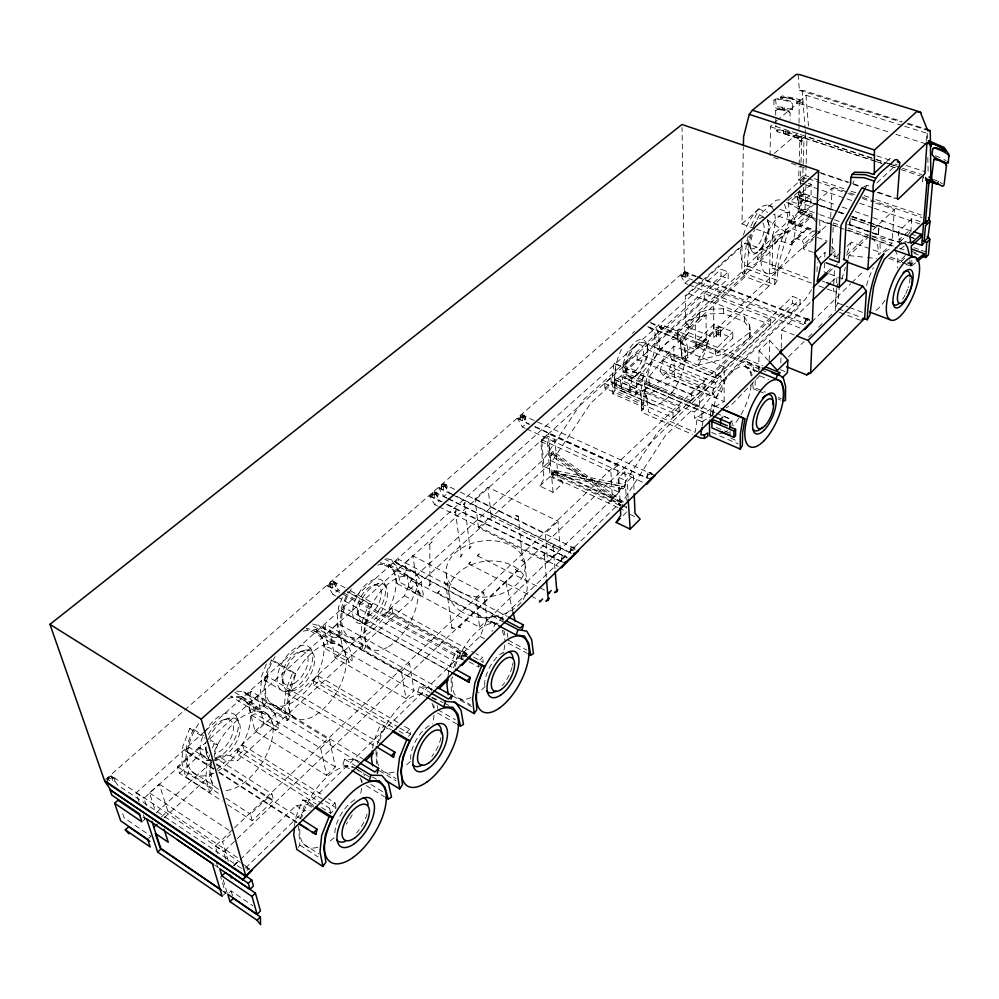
<?xml version="1.0" encoding="UTF-8"?>
<svg xmlns="http://www.w3.org/2000/svg" width="999" height="999" viewBox="0 0 999 999"><rect width="100%" height="100%" fill="white"/><g stroke="black" fill="none" stroke-linecap="round" stroke-linejoin="round"><path stroke-width="0.75" stroke-dasharray="5 3.75" d="M218.331 756.068L230.145 755.494L404.42 595.716L410.989 580.332L543.568 459.415L583.541 399.662L721.016 276.011L721.028 269.206L728.196 271.94L728.184 278.746L590.946 402.922L550.961 462.862L418.569 584.353L411.963 599.775L237.849 760.376L226.074 761.001L218.331 756.068L214.872 759.228M724.15 401.511L724.2 366.858L673.763 346.141L648.925 376.898L649.2 385.464L643.818 390.447L644.043 396.703L674.487 380.582L724.15 401.511L694.367 418.394L694.293 412.088L699.6 406.968L699.512 398.339L724.2 366.858M792.432 109.578L792.457 103.721L790.833 101.423L782.804 98.689L780.968 99.488L775.499 99.163L773.913 100.162L773.925 106.468L775.773 107.979L789.972 110.552L792.432 109.578L784.252 107.567C778.733 111.851 788.586 109.803 790.034 112.937L790.109 120.242M720.242 336.376L720.366 335.04L718.556 334.315L718.593 326.823L715.871 327.672L716.47 336.251L718.293 336.975L720.242 336.376L721.141 327.834L718.593 326.823M732.816 338.149L732.854 331.83L713.96 324.3L696.44 341.808L696.49 346.84L715.421 354.558L732.816 338.149L713.973 330.607L696.49 346.84M831.905 224.363L798.176 212.462L798.251 197.702L801.448 194.793L805.531 194.281L805.044 209.415L818.281 214.061M906.043 264.473L910.364 266.021L911.8 264.747L911.825 260.414M685.202 276.985L685.227 274.126L683.478 273.451L683.641 272.215L687.287 272.315L688.074 274.463L687.861 276.199L685.202 276.985L682.767 276.049L683.641 272.215M754.62 228.534L741.97 223.938L743.331 147.352M769.305 285.739L745.254 276.611L741.782 271.915L742.032 245.192L745.616 243.044L770.042 252.048L769.305 285.739L713.773 337.487L689.335 327.66L685.739 322.827L685.314 295.804L742.032 245.192M798.988 129.221L799.025 124.613M799.038 123.077L799.2 103.097L797.926 103.047L778.396 119.293M816.083 221.653L808.728 214.048L787.474 233.379L778.146 265.409L777.234 280.282L774.687 284.703L744.505 273.276L744.792 257.043L746.74 241.308L748.363 235.639M758.703 370.729L759.053 350.549L769.655 340.309L778.745 350.187M808.541 183.341L811.263 184.266L810.776 206.481L800.012 202.71L800.211 190.884M800.324 184.977L800.936 164.011M769.979 155.569L770.616 126.798L771.503 125.037L875.224 159.128M769.205 360.464L769.655 340.309M770.666 324.837L770.791 319.305L704.233 293.369L704.27 298.851L647.889 349.825L715.284 377.809L770.666 324.837L704.27 298.851M811.488 283.129L772.127 268.419L772.876 235.165L789.572 220.092L773.463 214.348M757.267 259.253L759.165 250.05L774.188 244.305L777.809 239.885L790.996 244.693L791.645 241.683L796.515 238.636L802.197 240.697L813.611 230.157L807.954 228.134L803.92 230.432L803.82 232.904L790.684 228.184L788.074 231.681L775.062 235.677L774.874 243.244L757.267 259.253L811.275 279.37M780.806 362.962L781.006 355.494M781.218 348.014L781.717 330.082L811.538 301.261M539.797 486.038L549.987 476.623L547.002 435.889L555.032 439.572L557.979 477.085L563.249 482.879L553.084 492.37L539.797 486.038L544.018 478.958L540.809 441.471L547.002 435.889M774.687 284.703L775.187 268.394L779.595 244.718L789.572 220.092M790.783 222.69L790.846 220.517L800.249 209.89L812.062 214.048L811.975 216.221L800.923 226.311L790.783 222.69L800.174 212.063L800.249 209.89M798.176 212.462L800.986 209.902L801.448 194.793M233.953 865.696L296.016 805.544L307.467 804.495L480.044 636.4L486.813 620.616L617.519 493.931L657.554 432.28L792.444 303.296L792.657 296.428L800.174 299.275L799.924 306.156L665.322 435.701L625.287 497.552L494.792 624.862L491.958 631.455M803.109 181.468L798.613 179.932L799.05 166.408M799.1 164.91L799.874 140.871L804.058 137.3L807.055 136.938L887.824 163.499M800.986 162.5L801.685 141.458L805.244 138.424L805.381 134.216M784.477 204.221L787.037 212.075L788.698 222.552L790.209 221.366L788.411 202.959L798.563 194.855L798.663 191.82L836.263 204.945M818.281 204.745L799.175 198.089L799.437 190.359M802.672 102.085L802.584 104.533L802.672 102.085L800.099 101.086L797.776 101.686L796.465 103.521L796.515 101.049C792.319 98.102 786.163 96.503 781.268 97.727L780.968 99.488L790.271 101.761L792.457 103.721M801.71 141.159L799.275 140.659L801.71 141.159L801.86 136.476L798.401 136.726L797.664 139.336L797.602 137.912L777.185 131.731L775.936 129.833L775.873 125.387M800.923 226.311L800.998 224.138L812.062 214.048M798.613 179.932L802.759 176.111L804.058 137.3M800.012 202.71L803.159 199.887L803.571 187.8M803.77 181.743L803.933 177.21L806.855 178.209M808.641 176.698L805.718 175.699L806.093 164.847M806.143 163.299L807.055 136.938M788.411 202.959L799.262 206.768L809.377 198.614L809.49 195.567L798.825 204.196L787.961 200.387L798.663 191.82M805.706 319.255L804.782 323.239L805.706 319.255L807.642 318.656L809.527 319.38L809.477 320.704L807.542 321.316L805.656 320.592M807.642 318.656L807.567 320.529L804.857 321.378M816.995 271.541L817.369 262.612M824.5 262.987L824.088 271.89L828.296 273.451M824.762 257.043L824.974 252.585L827.796 253.609M830.669 217.245L832.042 188.137L846.553 193.094M831.942 252.21L832.617 238.349M832.916 232.193L833.366 222.952L839.222 224.937M834.764 257.879L835.114 250.761L831.618 246.441M837.811 283.691L836.275 291.184L833.366 291.296L834.502 268.406M835.201 310.726L836.313 289.086M836.625 282.892L836.95 276.711L831.418 282.043M744.505 273.276L747.052 268.906L749.375 241.221L752.097 231.631M643.718 402.984L645.192 376.66L614.048 363.074L612.05 379.27L612.874 393.768L641.633 406.256L643.718 402.984L614.959 390.522L614.51 377.834L616.133 364.323L614.048 363.074M870.366 225.237L878.945 228.234L878.296 234.765L849.737 224.738L850.087 218.444L868.705 224.95M849.737 224.738L850.324 218.232L868.93 224.738M836.275 291.184L835.326 307.642L837.899 303.122L839.197 288.112M910.876 232.268L911.775 218.744L921.952 222.228M878.296 234.765L878.945 228.234M882.966 252.21L891.87 243.494L894.405 209.465L874.1 202.522M713.161 414.685L713.898 405.806L712 404.62L709.677 419.63M799.175 198.089L803.146 194.543L803.745 187.2M806.031 185.464L805.294 194.268L803.146 194.543M902.197 262.487L911.7 265.871L911.887 263.661L915.296 260.914M922.976 177.023L922.564 181.793L923.7 176.573M708.453 340.359L704.819 348.713L697.951 360.264L698.376 365.122L720.167 359.902L749.862 337.337L750.511 330.007L749.537 324.937L744.255 316.87L723.451 308.716L709.852 309.303L699.213 312.512L679.982 338.823L682.092 358.391L695.604 349.35L707.23 344.056L708.453 340.359L705.956 339.41L681.63 353.546L682.092 358.391M294.618 825.823L295.342 818.356L302.66 799.912L306.056 800.511L313.599 805.281M716.47 336.251L715.871 327.672M720.366 335.04L721.141 327.834M372.677 748.164L373.351 742.282L380.457 724.462L383.504 725.262L391.346 729.882M329.782 586.438L330.819 581.83L333.254 581.018L336.563 584.19L335.789 586.738L332.392 587.862L329.782 586.438L330.819 581.83M687.861 276.199L687.287 272.315M643.156 375.412L640.996 391.708L641.633 406.256M649.587 478.671L646.828 477.41L647.839 473.039L650.012 472.315L651.985 473.214L651.773 474.837L649.587 475.561L647.614 474.662L647.839 473.039M448.101 675.686L449.075 668.456L455.969 651.248L466.845 656.693M926.148 140.834L927.247 133.367L903.583 125.924M621.178 388.474L623.463 373.439L632.155 377.135L629.82 392.195L621.178 388.474L620.254 376.348L712.437 415.746M702.197 425.986L703.383 418.681L697.527 416.171L695.142 432.292L648.701 412.075L645.604 393.843L639.972 391.421L643.256 409.69L641.495 407.704L643.356 404.945L643.481 408.241L641.62 411.001L643.368 412.999L692.369 434.378M571.028 547.852L569.992 552.41L571.028 547.852L573.339 547.077L575.349 548.064L575.037 549.837L572.727 550.611L570.729 549.625M563.823 562.574L561.013 561.176L562.05 556.593L564.373 555.806L566.383 556.805L566.071 558.591L563.748 559.39L561.738 558.379L562.05 556.593M731.93 425.699L732.442 422.902M431.743 496.778L432.729 492.395L435.002 491.67L436.838 492.582L438.086 494.73L437.487 497.04L434.303 498.064L431.743 496.778L432.729 492.395M440.934 488.698L441.92 484.328L444.18 483.603L446.016 484.515L447.24 486.663L446.653 488.948L443.494 489.96L440.934 488.698L441.92 484.328M813.124 252.385L803.084 248.739L804.02 244.131L815.896 233.129M525.312 419.58L524.687 415.322L522.877 414.498L520.741 415.172L519.78 419.355L522.315 420.517L525.312 419.58L525.761 417.482L524.687 415.322M213.948 768.78L187.812 751.985L188.873 747.102L211.126 761.35M519.78 419.355L520.741 415.172M464.048 660.177L461.188 658.603L462.287 653.783L464.772 652.909L466.82 654.033L466.383 656.031L463.886 656.892L461.838 655.781L462.287 653.783M267.72 676.46L266.621 681.231L263.973 679.857L267.72 676.46L378.833 742.619M461.188 658.603L461.838 655.781L465.284 654.607L467.195 655.656M251.186 691.308L250.037 696.116L247.365 694.705L251.186 691.308L362.674 758.728M450.162 671.728L343.344 612.35L344.468 607.704L454.108 668.456M431.768 689.722L324.663 629.12L325.824 624.425L435.764 686.425M446.653 488.948L445.591 486.138L446.016 484.515M502.909 619.542L397.402 563.823L398.576 559.253L506.943 616.283M437.487 497.04L436.413 494.218L436.838 492.582M561.013 561.176L561.738 558.379M682.767 276.049L683.478 273.451M660.014 371.054L662.911 360.914L669.068 355.269L721.628 377.035L724.637 381.468L721.628 391.645L715.596 397.49L663.299 375.449L660.014 371.054L712.537 393.131L715.596 397.49M646.828 477.41L647.614 474.662M663.299 375.449L669.405 369.78L672.29 359.727L669.068 355.269M759.827 369.28L660.826 329.021L662 324.9L762.549 365.646M712.537 393.131L715.559 382.854L721.628 377.035M841.87 279.245L845.441 267.42M848.126 258.541L849.013 255.594L867.656 237.7M335.789 586.738L334.553 583.866L335.115 582.042M247.028 870.416L247.789 867.931L245.679 866.52M211.788 763.648L210.439 768.044L212.625 788.411L209.665 792.582L185.714 776.947L181.855 762.274L182.854 746.191L189.785 728.446L193.369 729.233L203.596 735.701M214.048 756.318L217.657 744.592L209.99 739.735M263.574 706.243L266.358 702.309L264.086 689.098L265.347 675.149L271.74 659.515L295.841 673.701L288.699 696.49L290.16 716.72L287.375 720.704L263.574 706.243L260.439 691.545L261.75 675.711L266.808 662.849M300.175 818.93L306.056 800.511M342.382 597.439L338.561 607.117L336.963 622.677L339.435 637.35L342.058 633.616L340.334 620.441L341.845 606.743L348.027 591.645L371.928 604.72L364.872 626.848L365.659 646.927L363.037 650.699L360.714 636.001L362.437 620.367L369.056 603.646L347.777 591.995M254.72 710.988L256.493 705.494L267.957 706.343L275.212 714.41L279.121 728.333L275.736 730.057L251.898 715.434L247.889 703.671L241.271 696.69L230.519 696.191L254.72 710.988L268.631 714.834L275.736 730.057M377.335 744.267L383.504 725.262M312.637 624.025C330.469 628.346 352.085 639.497 352.16 660.751L349.051 662.287L342.969 646.865L330.432 642.345L332.18 637.012L310.801 624.887M453.534 667.832L458.678 652.222M386.113 558.628L391.546 559.802L415.247 572.302L420.841 580.881L423.389 594.855L420.529 596.203L415.397 580.656L404.145 575.524L405.856 570.354L384.677 559.153M349.375 768.83L342.794 764.809L344.667 759.178L355.656 759.54L359.59 761.925M425.512 696.478L417.707 692.032L419.555 686.563L429.458 687.574L432.055 689.048M503.871 619.068L501.186 617.644L492.27 616.046L490.459 621.353L497.227 624.937M650.724 322.665L678.321 333.866L684.44 337.337L687.449 346.416L687.936 360.115L685.888 360.889L657.392 349.101L656.505 337.437L653.646 329.558L647.764 326.661L648.551 324.388M788.548 133.716L789.16 131.968L790.246 131.93L788.548 133.716L783.391 133.416L783.291 130.644L775.936 129.833M685.888 360.889L683.816 345.254L676.723 338.461L678.321 333.866M751.972 375.874L751.698 373.014L745.142 366.358L746.815 361.675L760.838 367.37M112.987 777.397L114.947 779.47L113.711 782.617L112.113 779.645L112.987 777.397L111.089 776.123L108.304 777.097L107.417 779.345L109.328 780.619L112.113 779.645M209.79 754.857L207.08 761.738L205.969 777.896L209.665 792.582M212.487 747.976L214.098 743.843L210.265 741.408M107.168 782.18L108.304 777.097M271.179 660.139L292.645 672.777L285.826 690.072L284.39 705.981L287.375 720.704M193.369 729.233L186.788 745.416L185.789 759.577L188.661 772.814L212.625 788.411M846.865 253.271L851.41 242.133L881.155 252.735M937.149 184.166L938.323 181.343L937.549 183.079M777.185 131.731L777.884 130.095M553.121 546.828L553.995 544.917L550.774 548.014L553.121 546.828L555.057 569.979M544.318 555.319L545.204 553.384L541.945 556.518L544.318 555.319L546.366 578.471M751.198 225.737L758.815 209.128L767.607 212.263M753.271 227.51L759.527 214.61L776.098 200.262L781.28 199.6M464.348 502.922L463.399 504.732L466.683 501.785L464.348 502.922L469.917 547.315L468.981 549.013L472.177 546.053L469.917 547.315M455.394 510.951L454.433 512.787L457.742 509.815L455.394 510.951L461.188 555.369L460.239 557.08L463.461 554.108L461.188 555.369M698.376 365.122L704.844 352.897L707.23 344.056L705.956 339.41M503.496 583.516L505.806 582.217L506.868 580.282M852.622 183.579L854.083 180.906M865.434 187.924L866.92 185.24L870.978 186.613M429.895 584.253L428.896 586.026L432.23 582.941L429.895 584.253L429.832 543.106L432.13 541.87L428.721 544.954L429.832 543.106M612.874 393.768L614.959 390.522M811.588 289.747L805.319 299.338L731.83 369.992L701.86 408.391L701.972 421.665L694.367 418.394M298.364 847.314L299.85 845.129L298.476 826.073M801.86 136.476L801.323 141.696L797.602 137.912L801.485 137.013L799.675 136.039M477.709 555.956L479.22 553.833L476.036 556.793L477.709 555.956L548.339 592.02M185.714 776.947L188.661 772.814M469.018 564.048L470.541 561.913L467.332 564.91L469.018 564.048L541.133 601.198M437.849 593.069L439.423 590.884L436.101 593.968L437.849 593.069L496.69 624.3M680.444 343.668L699.612 317.345L709.652 313.848L723.788 313.549L744.555 321.728L750.511 330.007M789.16 131.968L785.339 130.994L783.391 133.416L797.464 138.212M814.547 236.588L748.688 297.677L667.257 377.535L636.713 393.544L636.201 380.369L666.408 343.132L741.258 275.037L749.113 263.349L815.921 202.76M800.099 101.086L799.999 99.8L794.33 98.214L782.317 95.904L780.631 97.053L780.968 99.488L783.291 97.24L793.755 99.301M759.789 375.624L731.655 404.67L726.248 407.767M715.421 354.558L715.409 349.513L732.854 331.83M905.294 255.519L901.023 259.777L900.848 262L906.18 256.668M321.491 807.429L330.706 813.261L336.151 807.879L324.3 800.436M408.491 736.313L410.514 734.315L409.665 729.307L402.922 725.374M469.118 661.813L478.571 666.995L481.381 664.21M330.706 813.261L329.595 808.278L335.04 802.909L328.446 798.775M409.665 729.307L404.595 734.315L397.952 730.406M479.807 660.127L482.629 657.354L475.861 653.671M788.536 356.78L804.095 341.433M808.541 337.05L811.875 333.753M818.531 327.173L822.976 322.789M828.533 317.307L831.867 314.023M623.201 515.534L626.211 512.574L626.573 506.393M229.433 892.519L231.106 890.871L252.809 905.718M811.737 321.978L850.686 283.828M851.797 282.742L864.048 270.741M245.529 868.019L304.22 810.763L309.927 810.214M911.775 218.744L898.101 232.093L899.912 246.016M223.314 895.241L225.537 893.056L220.642 876.722M233.654 865.546L238.948 860.426M326.673 775.399L335.377 766.97L329.52 739.884L257.055 696.041L248.127 704.083L255.057 731.093L326.673 775.399L320.654 748.326L248.127 704.083M405.994 698.551L414.036 690.746L409.553 663.586L337.787 623.326L329.52 630.769L335.052 657.817L405.994 698.551L401.361 671.39L329.52 630.769M479.595 627.222L487.062 619.979L483.778 592.832L412.812 555.769L405.132 562.687L409.428 589.685L479.595 627.222L476.186 600.074L483.778 592.832M612.35 498.563L618.831 492.282L617.494 465.359L548.326 433.728L541.658 439.722L543.931 466.458L612.35 498.563L610.926 471.615L617.494 465.359M622.926 488.861L624.987 486.863L624.887 484.665L554.457 470.354L552.385 472.265L552.559 474.413L622.926 488.861L622.827 486.663L624.887 484.665M547.764 562.4L560.339 550.199L558.016 521.216L487.962 487.225L475.012 498.876L478.471 527.697L547.764 562.4L545.242 533.391L558.016 521.216M902.109 125.462L805.993 95.242L797.926 103.047L890.047 132.442M628.109 498.026L627.36 481.381L633.428 475.499L624.962 471.628L618.881 477.472L620.304 506.206M673.089 417.732L679.195 411.9L679.095 407.093L610.913 377.809L604.695 383.416L604.957 388.186L673.089 417.732L672.976 412.937L679.095 407.093M227.572 804.632L252.272 820.753L273.564 800.386L271.89 793.843L214.623 757.304M691.358 400.724L704.857 387.799L704.819 381.343L637.037 353.034L623.251 365.447L623.538 371.853L691.358 400.724L691.258 394.255L704.819 381.343M826.847 272.228L832.242 267.058M225.811 859.053L223.664 851.735L236.026 839.884M237.15 838.81L800.174 299.275M828.733 272.402L833.191 268.144M834.302 267.07L837.637 263.873M846.54 255.332L867.694 235.065M873.251 229.733L894.405 209.465M458.853 627.222L460.789 627.659L456.755 625.499L458.853 627.222L517.382 571.103L519.318 571.478L515.334 569.442L517.382 571.103M252.272 820.753L250.499 814.222L271.89 793.843M840.496 252.522L835.039 257.73L837.886 258.766M847.04 246.291L851.41 242.133M228.296 861.163L222.627 841.77L232.342 832.517M320.654 748.326L329.52 739.884M401.361 671.39L409.553 663.586M715.284 377.809L715.272 372.215L770.791 319.305M217.457 853.421L215.285 846.103L233.341 828.908M234.478 827.834L792.657 296.428M832.941 252.834L835.114 250.761M803.933 177.21L786.188 193.094M886.637 161.601L890.022 158.416L892.394 158.054M817.494 259.64L824.974 252.585M815.684 235.539L829.32 222.889M803.084 248.739L815.796 236.925M695.541 349.6L706.206 339.697L706.043 315.11L688.573 320.329L677.797 330.12L678.034 342.445L695.541 349.6L695.254 324.975L706.043 315.11M876.822 182.892L892.557 168.257L894.829 164.061L897.152 164.823M552.559 474.413L554.632 472.502L554.457 470.354M617.906 507.554L552.26 476.635L555.219 473.901L554.969 470.854L623.451 502.959M635.551 394.942L637.25 393.369L637 387.025L616.321 378.159L614.61 379.707L614.922 386.039L635.551 394.942L635.302 388.586L637 387.025M552.26 476.635L552.022 473.576L554.969 470.854M796.515 238.636L807.954 228.134M790.996 244.693L803.82 232.904M238.499 755.019L243.981 749.974L242.657 745.004L237.15 750.049L238.499 755.019L316.221 804.108M314.048 685.501L319.156 680.794L318.094 675.811L312.962 680.519L314.048 685.501L390.946 730.631M392.02 607.991L392.869 612.974L388.112 617.345L387.25 612.375L392.02 607.991L474.513 652.934M148.776 838.323L151.024 836.263L124.126 817.844L121.591 810.501M678.034 342.445L688.748 332.642L688.573 320.329M161.438 816.857L167.832 811.013L159.253 784.115L149.488 792.906L155.482 811.3M255.057 731.093L263.836 723.064L257.055 696.041M335.052 657.817L343.181 650.374L337.787 623.326M409.428 589.685L416.983 582.754L412.812 555.769M543.931 466.458L550.499 460.439L548.326 433.728M478.471 527.697L491.208 516.021L487.962 487.225M791.645 241.683L803.92 230.432M163.973 817.994L215.722 770.504M216.87 769.442L226.074 761.001M156.194 812.749L213.724 760.276M622.664 506.955L551.111 455.394L550.936 453.209L553.021 451.298L625.861 503.708M689.335 327.66L745.254 276.611M551.111 455.394L553.196 453.484L553.021 451.298M774.188 244.305L788.074 231.681M143.082 820.853L145.355 818.768L144.443 816.033M632.155 377.135L628.945 380.057L629.82 392.195M713.773 337.487L713.673 303.434L770.042 252.048M817.07 201.723L832.042 188.137M553.084 492.37L548.863 445.179L555.032 439.572M614.922 386.039L616.62 384.49L616.321 378.159M685.739 322.827L741.782 271.915M777.809 239.885L790.684 228.184M213.649 769.255L184.852 750.749L188.873 747.102M343.344 612.35L340.971 610.864L344.468 607.704M604.957 388.186L611.163 382.567L610.913 377.809M179.483 773.238L200.899 753.87L199.001 747.339L177.485 766.695L179.483 773.238L222.377 801.235M623.538 371.853L637.275 359.428L637.037 353.034M759.165 250.05L775.062 235.677M146.366 805.519L143.956 798.201L728.196 271.94M138.998 801.697L136.076 792.906L204.545 731.605M205.707 730.569L721.028 269.206M811.263 184.266L797.102 196.903L800.374 213.798L816.895 219.63M685.314 295.804L688.86 293.718L745.616 243.044M909.527 242.982L899.35 239.423L909.602 230.319L909.352 233.404L899.624 242.02M660.826 329.021L659.502 327.123L662 324.9M397.402 563.823L395.254 562.2L398.576 559.253M324.663 629.12L322.265 627.584L325.824 624.425M345.08 587.837L332.829 581.143L327.585 585.739L333.029 594.505L338.249 589.885L342.345 592.132M446.965 498.164L434.415 491.945L429.67 496.103L434.665 504.595L439.385 500.412L442.17 501.798M454.707 489.373L443.568 483.903L438.873 488.024L443.831 496.478L448.514 492.345L572.789 553.796M653.596 474.825L522.065 414.972L517.744 418.768L522.377 426.998L526.685 423.189L529.507 424.475M696.141 276.785L684.527 272.315L680.918 275.487L684.902 283.229L688.498 280.045L691.408 281.169M741.97 223.938L758.815 209.128M105.619 779.407L684.327 271.578L682.03 127.597M106.93 779.482L111.226 775.724L240.359 862.437M774.287 153.396L798.963 132.293M799.999 99.8L797.776 101.686L793.481 99.163L782.629 97.203M773.8 123.127L777.247 120.255M775.848 123.901L775.661 110.539L777.147 109.316L784.427 109.79L788.91 111.538L790.034 112.937M844.105 229.246L819.655 220.604L820.117 232.03L818.631 233.242L817.994 228.746M911.7 265.871L916.233 262.213M900.311 249.101L906.942 243.893M908.054 243.032L910.264 241.283M749.537 324.937L749.587 332.48L719.804 355.045L697.951 360.264M634.365 346.803L636.675 345.105M810.776 206.481L800.374 213.798L799.262 206.768M755.281 253.634L757.379 252.322M631.343 378.509L633.628 377.172M701.972 421.665L711.413 416.258M773.913 100.162L776.073 98.951L780.918 98.439L780.968 99.488M861.812 187.937L866.92 185.24M775.661 110.539L777.871 109.44L782.242 109.316L782.18 107.23L773.925 106.468M251.898 715.434L255.294 713.761L279.121 728.333M330.432 642.345L306.418 628.658L316.183 629.682L322.04 636.912L325.399 648.738L328.534 647.252L352.16 660.751M784.615 133.704L785.951 133.092L798.401 136.726M404.145 575.524L380.344 562.887L389.198 564.385L394.33 571.815L397.103 583.666L399.987 582.355L423.389 594.855M752.659 383.017L753.196 388.736L755.169 387.899L765.271 392.07M775.499 99.163L776.435 106.668M657.392 349.101L659.465 348.351L687.936 360.115M108.404 779.045L112.288 777.684L114.947 779.47M570.417 549.937L573.638 548.851L575.511 549.775M561.45 558.678L564.697 557.579L564.373 555.806M330.569 583.878L333.953 582.767L336.563 584.19M330.257 583.653L332.13 584.677L334.553 583.866M647.14 475.149L650.187 474.138L650.012 472.315M432.342 494.48L435.514 493.456L438.086 494.73M432.292 494.043L434.14 494.955L436.413 494.218M374.2 585.077L378.958 583.541M441.521 486.413L444.667 485.402L447.24 486.663M441.496 485.964L443.331 486.863L445.591 486.138M520.242 417.27L523.226 416.333L525.761 417.482M520.404 416.658L522.215 417.495L524.363 416.82M715.684 329.533L718.231 330.544L720.966 329.707M716.608 334.915L718.556 334.315M300.037 651.673L304.845 650.199M682.979 274.313L685.639 273.514L688.074 274.463M685.227 274.126L687.125 273.564M677.797 330.12L695.254 324.975M224.413 719.58L229.246 718.181M802.759 176.111L805.718 175.699M806.643 178.134L804.482 178.409L799.699 182.642L804.083 184.141M800.986 209.902L805.044 209.415M362.687 623.388L367.17 623.026M288.461 691.058L292.982 690.796M206.993 760.251L212.188 760.064M214.31 759.989L217.345 759.877M772.127 268.419L775.187 268.394M781.268 97.727L782.442 97.715L782.804 98.689M798.114 74.463L799.387 90.31L804.033 90.622L902.109 121.491M236.601 691.108L243.831 691.72L267.957 706.343M849.013 255.594L865.896 257.355M867.432 257.517L876.647 258.491M799.387 90.31L901.348 122.065M332.18 637.012L342.57 638.436M805.244 138.424L881.93 163.324M777.147 109.316L782.504 110.077M451.96 628.159L454.557 628.558L450.512 626.373L451.96 628.159L445.704 583.503L444.243 581.855L448.376 584.028L445.704 583.503M518.244 516.046L515.646 515.571L519.717 517.569L518.244 516.046L522.677 560.564L524.113 561.962L520.129 559.952L522.677 560.564M554.632 472.502L624.987 486.863M552.385 472.265L622.827 486.663M405.856 570.354L415.247 572.302M871.378 235.914L901.897 242.357M214.098 743.843L217.657 744.592M802.209 102.722L797.776 101.686L793.481 99.163M342.794 764.809L353.097 767.382M292.645 672.777L295.841 673.701M908.054 123.352L925.886 128.971M907.229 123.913L926.36 129.945M895.991 134.341L925.711 143.819M876.71 155.819L891.408 160.627M906.105 165.447L925.211 171.703M876.71 159.615L885.589 162.537M887.075 163.024L891.52 164.485M893.006 164.972L898.925 166.92M889.297 163.973L896.64 166.383M902.509 168.319L921.602 174.6M895.129 167.682L890.733 166.234L895.054 167.77M901.011 169.605L920.079 175.886M770.616 126.798L875.798 161.438M877.284 161.925L881.717 163.386M799.874 140.871L801.685 141.458M819.717 172.402L851.897 183.292M853.371 183.779L860.676 186.264M878.233 192.195L897.252 198.639M773.726 157.417L778.159 158.916M791.47 163.424L804.769 167.919M821.041 173.426L847.651 182.442M853.571 184.44L860.951 186.95M877.222 192.457L894.967 198.464M814.485 178.696L845.154 189.148M850.986 191.134L856.83 193.132M864.135 195.617L869.979 197.615M875.811 199.6L921.09 215.035M808.316 178.709L855.132 194.693M862.187 197.103L922.102 217.57M848.001 193.594L855.244 196.066M862.499 198.551L872.651 202.023M417.707 692.032L426.935 695.204M805.544 184.653L852.359 200.737M859.677 203.247L872.839 207.78M874.3 208.279L919.642 223.863M842.032 207.005L847.976 209.003M855.256 211.588L871.415 217.195M872.851 217.632L911.088 230.944M798.563 194.855L809.377 198.614M910.788 233.903L916.57 235.914M794.38 195.954L797.102 196.903L798.825 204.196M908.328 235.652L898.101 232.093L899.35 239.423M798.251 197.702L837.674 211.438M839.135 211.95L843.506 213.474M852.272 216.533L910.663 236.875M819.754 205.257L837.387 211.413M838.86 211.925L844.742 213.973M852.085 216.533L913.81 238.049M803.159 199.887L817.819 205.007M819.28 205.519L836.862 211.651M838.323 212.15L844.192 214.198M851.523 216.758L872.027 223.913M873.501 224.413L910.126 237.188M911.6 237.7L914.535 238.724M870.129 225.449L878.72 228.446M849.962 224.525L878.521 234.553M819.754 214.585L832.991 219.231M834.465 219.755L840.346 221.815M847.701 224.4L899.187 242.495M913.898 247.665L919.779 249.738M921.253 250.25L925.673 251.798M848.001 228.022L891.87 243.494M800.174 212.063L811.975 216.221M911.525 251.348L918.543 253.821M833.366 224.887L839.235 226.96M848.039 230.07L893.493 246.116M899.35 248.189L906.68 250.774M914.01 253.359L918.418 254.92M845.541 229.758L897.414 248.089M768.243 205.195L774.063 207.255M779.882 209.315L788.611 212.412M790.846 220.517L800.998 224.138M907.816 262.2L911.887 263.661M790.209 221.366L820.117 232.03M890.234 257.055L901.735 261.151M907.479 263.199L911.8 264.747M788.698 222.552L817.207 232.73M888.785 258.316L900.299 262.425M817.232 237.437L827.222 241.021M833.466 255.669L837.711 257.205M756.018 229.046L772.876 235.165M829.707 273.963L844.13 279.358M782.442 97.715L780.631 97.053L780.918 98.439M822.302 281.069L825.112 282.118M818.78 285.851L833.366 291.296M748.051 266.308L768.131 273.851M747.052 268.906L777.234 280.282M837.899 303.122L848.064 306.955M849.512 307.505L862.587 312.425M369.056 603.646L371.928 604.72M935.239 155.807L942.007 158.354M838.236 308.741L844.043 310.939M845.491 311.488L860.014 316.983M839.435 312.337L860.651 320.379M721.016 276.011L728.184 278.746M792.444 303.296L799.924 306.156M684.327 271.578L695.966 276.061M697.427 276.623L810.951 320.354M697.589 277.347L810.738 320.954M680.918 275.487L692.532 279.982M698.338 282.23L805.806 323.801M692.869 281.73L804.832 325.1M684.902 283.229L687.787 284.34M689.223 284.902L801.398 328.521M688.86 293.718L713.673 303.434M781.717 330.082L794.18 334.965M933.853 179.57L937.199 180.894M688.748 332.642L706.206 339.697M780.406 369.68L786.051 371.965M696.44 341.808L715.409 349.513M659.502 327.123L760.114 367.994M761.263 369.867L768.431 372.789M647.764 326.661L676.723 338.461M745.142 366.358L757.754 371.491M678.358 339.323L647.639 326.798A34.778 16.284 -67.2 0 1 649.862 365.559A34.778 16.284 -67.2 0 1 620.579 390.784A34.778 16.284 -67.2 0 1 621.453 349.35M744.442 366.371L758.666 372.165M760.039 375.961L768.543 379.445M778.246 397.427L781.131 398.613M715.272 372.215L647.702 344.28L647.889 349.825M753.196 388.736L757.329 390.447M758.716 391.021L764.223 393.294M777.996 398.988L780.756 400.137M672.29 359.727L724.637 381.468M662.911 360.914L715.559 382.854M184.852 750.749L187.812 751.985M669.405 369.78L721.628 391.645M637.275 359.428L704.857 387.799M623.251 365.447L691.258 394.255M648.925 376.898L699.512 398.339M712 404.62L720.454 408.204M616.133 364.323L645.192 376.66M713.898 405.806L719.53 408.204M723.688 416.158L731.63 419.543M714.934 412.624L627.11 375.174L624.587 378.171L712.487 416.034M716.358 413.224L729.095 418.656M649.2 385.464L699.6 406.968M636.201 380.369L701.86 408.391M643.818 390.447L694.293 412.088M614.61 379.707L635.302 388.586M616.62 384.49L637.25 393.369M716.333 427.447L730.069 433.366M611.163 382.567L679.195 411.9M604.695 383.416L672.976 412.937M622.702 391.596L653.059 404.732M730.806 438.174L737.836 441.208M711.7 432.43L738.149 443.881M497.514 624.4L490.459 621.353L497.077 624.313M517.744 418.768L529.07 423.951M534.727 426.536L647.976 478.296M535.152 427.06L646.615 478.009M522.377 426.998L525.199 428.296M526.61 428.946L643.831 482.767M541.658 439.722L610.926 471.615M540.809 441.471L548.863 445.179M618.881 477.472L627.36 481.381M550.499 460.439L618.831 492.282M555.219 473.901L620.804 504.72M622.202 505.369L626.385 507.342L623.488 510.189L619.293 508.216M552.022 473.576L620.541 505.794M549.987 476.623L563.249 482.879M630.394 514.547L634.577 516.52M432.305 697.414L443.256 702.672M444.617 703.333L448.726 705.294M475.012 498.876L545.242 533.391M460.277 492.107L575.836 548.926M438.873 488.024L451.411 494.218M452.809 494.905L571.253 553.409M491.208 516.021L560.339 550.199M443.831 496.478L446.603 497.864M447.989 498.551L567.295 557.717M448.351 498.863L566.908 557.654M447.714 504.557L562.949 561.962M429.67 496.103L440.834 501.673M446.416 504.445L563.673 562.874M434.665 504.595L437.45 505.981M438.836 506.68L558.329 566.47M786.762 202.485L808.728 214.048M395.254 562.2L503.683 619.43M492.27 616.046L503.109 621.778M387.999 565.546L410.302 577.372M416.983 582.754L487.062 619.979M410.989 580.332L418.569 584.353M486.813 620.616L494.792 624.862M508.204 640.159L526.81 650.099M397.103 583.666L420.529 596.203M508.091 643.056L526.71 653.021M404.42 595.716L411.963 599.775M480.044 636.4L486.675 639.972M372.39 776.972L376.473 779.195M392.869 612.974L468.194 654.133M473.663 657.117L483.254 662.362L482.629 657.354M350.537 590.821L467.644 654.845M387.25 612.375L467.095 656.056M455.969 651.248L465.522 656.468M343.706 592.882L463.948 658.878M327.585 585.739L341.208 593.231M342.57 593.98L462.5 659.864M333.029 594.505L335.726 595.991M337.088 596.74L460.214 664.647M340.971 610.864L450.674 671.84M650.599 322.814L655.619 325.624L658.791 334.702L659.465 348.351M350.487 637.162L372.59 649.625M459.852 698.788L470.467 704.77M452.647 695.966L471.441 706.568M322.265 627.584L432.267 689.822M419.555 686.563L429.97 692.469M314.673 631.131L337.187 643.93M430.244 696.84L426.173 694.53A44.081 21.016 -59.7 0 0 379.033 742.232M431.593 697.614L437.025 700.699M343.181 650.374L414.036 690.746M437.924 709.777L455.407 719.779M325.399 648.738L349.051 662.287M437.587 712.999L456.443 723.8M746.815 361.675L752.547 364.997L755.132 374.088M318.094 675.811L401.586 724.587M319.156 680.794L398.426 727.235M399.762 728.021L410.514 734.315M312.962 680.519L396.628 729.632M263.973 679.857L375.137 746.278M275.424 705.694L297.727 719.18M385.889 772.464L396.066 778.621M266.358 702.309L290.16 716.72M379.258 770.654L396.029 780.806M247.365 694.705L358.903 762.387M234.802 692.295L256.493 705.494M344.667 759.178L355.207 765.584M239.922 697.989L262.612 711.825M356.318 768.955L352.422 766.583A46.291 22.353 -57.8 0 0 301.698 817.831M357.617 769.742L370.592 777.659M370.854 784.49L383.778 792.394M366.271 785.601L384.378 796.702M263.836 723.064L335.377 766.97M389.198 564.385L415.397 580.656M242.657 745.004L323.164 795.466M243.981 749.974L322.977 799.612M237.15 750.049L329.595 808.278M189.785 728.446L205.145 738.174M302.66 799.912L313.998 807.092M230.145 755.494L237.849 760.376M307.467 804.495L312.138 807.442M296.016 805.544L304.22 810.763M199.001 747.339L208.117 753.146M316.183 629.682L342.969 646.865M200.899 753.87L211.276 760.514M216.471 763.835L273.564 800.386M216.358 764.697L301.411 819.168M219.168 772.14L297.577 822.527M218.881 772.627L297.415 823.114M191.633 771.29L214.186 785.926M303.484 843.893L318.981 853.945M299.85 845.129L318.094 856.992M177.485 766.695L219.206 793.855M225.724 798.101L250.499 814.222M159.253 784.115L231.056 831.668M241.271 696.69L268.631 714.834M149.488 792.906L222.627 841.77M167.832 811.013L238.711 858.528M943.83 159.291L946.39 161.014M759.527 214.61L765.871 218.868M767.145 219.73L787.474 233.379M241.658 863.298L249.4 868.506M136.076 792.906L143.956 798.201M215.285 846.103L223.664 851.735M246.678 867.981L248.639 869.305M241.383 868.331L117.657 785.014L111.226 775.724M214.86 865.284L218.631 867.844M142.869 817.082L145.355 818.768M223.002 891.333L225.537 893.056M223.714 891.645L226.249 893.393M940.121 182.28L942.519 183.928M553.196 453.484L624.7 504.957M550.936 453.209L623.813 505.694M759.053 350.549L768.219 360.489M243.831 691.72L251.236 699.837L255.294 713.761M871.79 237.737L877.609 244.156L878.72 254.72L880.181 253.459L880.069 241.958M247.789 867.931L249.625 869.954M355.656 759.54L358.541 762.899M318.644 624.912L325.174 633.291L328.534 647.252M111.089 776.123L112.288 777.684M429.458 687.574L431.968 691.083M391.546 559.802L397.277 568.394L399.987 582.355M332.829 581.143L338.249 589.885M501.186 617.644L503.346 621.278M434.415 491.945L439.385 500.412M443.568 483.903L448.514 492.345M522.065 414.972L526.685 423.189M802.197 240.697L804.02 244.131M383.978 582.717A24.55 12.937 -60.7 0 1 367.907 621.303A24.55 12.937 -60.7 0 1 355.507 599.7A24.55 12.937 -60.7 0 1 383.978 582.717L386.113 586.8A21.853 11.476 -60.7 0 1 371.828 621.153A21.853 11.476 -60.7 0 1 360.826 601.972A21.853 11.476 -60.7 0 1 386.113 586.8M684.527 272.315L688.498 280.045M750.212 247.69L752.185 251.636M310.726 648.726A25.687 13.774 -58.6 0 1 294.131 688.661A25.687 13.774 -58.6 0 1 279.895 667.507A25.687 13.774 -58.6 0 1 310.726 648.726L312.799 653.084A22.865 12.213 -58.6 0 1 298.052 688.636A22.865 12.213 -58.6 0 1 285.414 669.867A22.865 12.213 -58.6 0 1 312.799 653.084M236.076 715.996L238.062 720.654M360.09 777.734L362.4 783.216M333.254 581.018L333.953 582.767M431.993 703.084L434.89 711.45M143.394 814.872L144.867 819.267M768.231 222.552L768.905 224.663M464.772 652.909L465.284 654.607M223.189 879.732L227.085 892.819M216.196 861.875L218.419 869.292M231.106 890.871L232.592 895.878M785.339 130.994L785.951 133.092M783.291 130.644L784.053 133.254M435.002 491.67L435.514 493.456M502.247 630.332L505.432 641.633M444.18 483.603L444.667 485.402M357.317 611.101L358.391 615.297M647.052 345.904L647.614 348.151M505.806 582.217L513.099 612.449M363.711 772.964L364.373 775.748M335.04 802.909L335.876 806.643M282.205 678.958L283.092 683.491M522.877 414.498L523.226 416.333M437.137 705.569L437.662 708.378M573.339 547.077L573.638 548.851M205.582 748.164L206.281 753.071M625.874 368.906L626.311 372.053M507.217 633.141L507.817 637.35M446.228 573.863L449.051 594.218M478.084 663.236L478.571 666.995M679.982 338.823L681.63 353.546M782.18 107.23L782.417 109.728M524.937 562.986L526.948 583.379M909.839 259.977L910.364 266.021M699.213 312.512L699.612 317.345M332.13 584.677L332.392 587.862M805.993 95.242L808.466 125.986M784.252 107.567L784.427 109.79M802.147 90.372L805.082 128.272M805.194 129.783L805.431 132.817M723.451 308.716L723.788 313.549M744.255 316.87L744.555 321.728M749.587 332.48L749.862 337.337M434.14 494.955L434.303 498.064M685.539 271.641L685.639 273.514M443.331 486.863L443.494 489.96M624.962 471.628L626.286 500.349M633.428 475.499L634.128 492.145M641.495 407.704L641.62 411.001M375.974 750.112L376.623 767.632M522.215 417.495L522.315 420.517M927.247 133.367L927.384 139.41M927.809 157.555L928.158 172.665M730.007 430.881L730.119 435.477M673.763 346.141L674.487 380.582M718.231 330.544L718.293 336.975M451.211 677.821L451.311 695.217M755.144 380.219L755.169 387.899M713.96 324.3L713.973 330.607M632.467 333.279A34.778 16.284 -67.2 0 1 634.49 331.406M712.312 414.935A35.889 14.973 -67 0 1 731.518 372.677A35.889 14.973 -67 0 1 751.098 375.936M751.111 385.314A35.889 14.973 -67 0 1 741.108 414.56M738.823 418.294A35.889 14.973 -67 0 1 733.179 425.649M727.722 430.544A35.889 14.973 -67 0 1 725.549 431.88M723.975 432.604A35.889 14.973 -67 0 1 715.983 431.73M743.431 235.077A32.293 13.949 -69.5 0 1 759.677 208.179A32.293 13.949 -69.5 0 1 774.038 211.214M774.749 213.973A32.293 13.949 -69.5 0 1 756.568 262.962A32.293 13.949 -69.5 0 1 741.97 240.634M767.382 219.905A19.593 8.454 -69.5 0 1 758.191 251.473A19.593 8.454 -69.5 0 1 748.588 237.824M753.77 225.387A19.593 8.454 -69.5 0 1 764.247 217.282M762.874 222.914A14.298 6.181 -69.5 0 1 761.513 239.36A14.298 6.181 -69.5 0 1 751.335 248.589A14.298 6.181 -69.5 0 1 750.274 234.34M767.607 221.428A17.42 7.505 -69.4 0 1 765.047 243.281A17.42 7.505 -69.4 0 1 752.122 251.561A17.42 7.505 -69.4 0 1 754.632 229.745M894.492 250.125A33.554 12.388 -68.9 0 1 897.314 267.869M885.102 300.15A33.554 12.388 -68.9 0 1 874.999 310.951M866.533 285.514A33.554 12.388 -68.9 0 1 873.351 267.695M884.852 252.073A33.554 12.388 -68.9 0 1 890.246 249.176M910.039 278.009A18.194 6.531 -68.8 0 1 908.128 287.737M907.616 289.198A18.194 6.531 -68.8 0 1 905.818 293.556M905.144 294.93A18.194 6.531 -68.8 0 1 902.197 299.837M303.371 631.243A42.345 22.715 -58.6 0 1 320.642 666.308A42.345 22.715 -58.6 0 1 276.561 705.981A42.345 22.715 -58.6 0 1 275.037 656.73M433.766 704.782A44.081 21.016 -59.7 0 1 434.215 708.066M434.053 715.122A44.081 21.016 -59.7 0 1 432.305 724.038M410.389 761.388A44.081 21.016 -59.7 0 1 403.808 766.995M394.193 772.04A44.081 21.016 -59.7 0 1 380.869 769.367M378.596 765.721A44.081 21.016 -59.7 0 1 377.26 750.786M440.921 737.599A23.939 11.151 -59.9 0 1 438.661 744.829M438.136 746.053A23.939 11.151 -59.9 0 1 431.793 756.568M410.714 759.377A23.939 11.151 -59.9 0 1 430.232 725.087M377.734 565.084A40.484 21.341 -60.7 0 1 392.232 601.448A40.484 21.341 -60.7 0 1 350.562 637.2A40.484 21.341 -60.7 0 1 352.884 586.401M503.746 630.344A42.07 19.693 -61.5 0 1 505.194 637.961M504.845 644.942A42.07 19.693 -61.5 0 1 503.021 653.671M485.202 686.226A42.07 19.693 -61.5 0 1 478.409 692.782M471.004 697.539A42.07 19.693 -61.5 0 1 452.697 676.76M455.194 666.296A42.07 19.693 -61.5 0 1 498.314 624.05M512.912 662.974A22.84 10.44 -61.6 0 1 512.462 665.609M512.137 666.957A22.84 10.44 -61.6 0 1 502.147 685.726M484.69 685.264A22.84 10.44 -61.6 0 1 491.183 664.66A22.84 10.44 -61.6 0 1 505.494 651.685M214.298 751.698A44.793 23.739 -56.7 0 1 258.117 711.213A44.793 23.739 -56.7 0 1 268.044 751.473A44.793 23.739 -56.7 0 1 223.863 790.471M218.656 789.26A44.793 23.739 -56.7 0 1 211.139 761.488M227.897 698.588A44.418 24.076 -56.4 0 1 249.987 723.563A44.418 24.076 -56.4 0 1 215.21 772.464M213.836 773.139A44.418 24.076 -56.4 0 1 188.249 764.972A44.418 24.076 -56.4 0 1 198.764 723.438M204.583 732.791A26.948 14.598 -56.4 0 1 229.857 712.849A26.948 14.598 -56.4 0 1 236.476 734.789A26.948 14.598 -56.4 0 1 212.799 760.039M211.251 760.364A26.948 14.598 -56.4 0 1 203.871 734.19M208.391 734.502A19.68 10.664 -56.4 0 1 226.898 719.305A19.68 10.664 -56.4 0 1 232.055 735.177A19.68 10.664 -56.4 0 1 214.66 753.795M207.268 751.985A19.68 10.664 -56.4 0 1 205.582 742.944M208.354 739.385A23.988 12.95 -56.4 0 1 231.706 717.856A23.988 12.95 -56.4 0 1 237.937 738.611A23.988 12.95 -56.4 0 1 214.635 760.301M208.341 757.704A23.988 12.95 -56.4 0 1 206.281 746.703M355.307 767.794A46.291 22.353 -57.8 0 1 360.127 773.463M361.725 779.682A46.291 22.353 -57.8 0 1 361.913 782.367M361.588 788.348A46.291 22.353 -57.8 0 1 359.84 796.79M352.21 814.859A46.291 22.353 -57.8 0 1 346.278 824.138M334.166 837.624A46.291 22.353 -57.8 0 1 327.247 842.906M317.782 847.314A46.291 22.353 -57.8 0 1 299.85 828.171M367.083 814.085A25.15 11.863 -58 0 1 356.468 833.054M334.865 832.854A25.15 11.863 -58 0 1 357.23 798.563M665.396 399.875A35.127 15.884 -67.1 0 0 682.804 342.844A35.127 15.884 -67.1 0 0 648.139 373.151A35.127 15.884 -67.1 0 0 665.396 399.875M635.327 375.999A21.104 9.878 -67.2 0 0 645.516 341.695A21.104 9.878 -67.2 0 0 624.325 359.927A21.104 9.878 -67.2 0 0 635.327 375.999M634.84 371.278A15.41 7.218 -67.2 0 0 642.245 346.228A15.41 7.218 -67.2 0 0 626.76 359.59A15.41 7.218 -67.2 0 0 634.84 371.278M637.187 374.925A18.769 8.766 -67.2 0 0 646.241 344.418A18.769 8.766 -67.2 0 0 627.409 360.676A18.769 8.766 -67.2 0 0 637.187 374.925M778.933 268.219A32.505 13.699 -69.4 0 0 792.657 215.122A32.505 13.699 -69.4 0 0 762.899 245.966A32.505 13.699 -69.4 0 0 778.933 268.219M315.259 715.234A42.695 22.39 -58.8 0 0 343.194 648.9A42.695 22.39 -58.8 0 0 292.62 680.082A42.695 22.39 -58.8 0 0 315.259 715.234M294.53 683.191A18.756 10.065 -58.6 0 0 306.606 654.033A18.756 10.065 -58.6 0 0 284.078 667.819A18.756 10.065 -58.6 0 0 294.53 683.191M388.611 646.665A40.797 21.029 -60.9 0 0 415.621 582.592A40.797 21.029 -60.9 0 0 368.981 610.751A40.797 21.029 -60.9 0 0 388.611 646.665M368.406 615.933A17.932 9.453 -60.7 0 0 380.107 587.737A17.932 9.453 -60.7 0 0 359.303 600.212A17.932 9.453 -60.7 0 0 368.406 615.933M460.089 610.789A39.336 28.109 -7.5 0 0 525.799 594.455A39.336 28.109 -7.5 0 0 478.321 562.537A39.336 28.109 -7.5 0 0 460.089 610.789M457.355 590.397A39.735 28.059 -7.4 0 0 523.763 574.038A39.735 28.059 -7.4 0 0 475.836 542.22A39.735 28.059 -7.4 0 0 457.355 590.397"/><path stroke-width="1.5" d="M709.44 421.128L709.615 435.801L740.247 449.1L740.284 434.39L743.031 417.782L721.865 408.803M727.334 425.761L713.573 419.855L711.9 421.491L711.925 427.909L733.903 437.387L733.94 430.969L735.601 429.308L730.094 426.948M735.601 429.308L735.551 435.726L733.903 437.387M911.85 257.517L911.238 246.091L920.916 237.425L921.178 234.328L913.948 231.818M743.368 145.829L743.606 136.688L749.262 114.373L752.434 110.202L796.403 74.326L799.924 74.675L920.279 112L927.784 130.757L930.281 130.707L930.781 173.888L930.269 179.608L926.872 182.854L921.777 245.317L913.136 242.295M781.056 353.996L781.181 349.513M779.757 351.286L787.849 360.065L787.462 372.54L782.254 377.734M818.618 170.679L812.412 320.904L245.742 875.823L201.174 719.13L49.95 624.338L681.98 124.5L818.618 170.679L201.174 719.13M786.513 366.77L806.668 374.887L810.639 372.964L811.787 345.479L808.029 340.397L796.952 336.051M829.62 254.295L831.168 221.94L850.574 184.128L850.948 177.31L852.247 174.313L854.582 172.153L867.719 172.527L873.151 174.35L885.514 162.662M826.523 282.642L839.185 287.35L840.196 267.944L847.614 260.801L843.368 259.253M844.055 259.728L846.053 222.715L865.434 187.924M847.614 260.801L846.54 280.17L839.185 287.35M810.639 372.964L864.635 318.381L866.395 291.171L862.799 286.238L845.566 279.882M846.44 261.863L867.806 269.618L873.501 191.096M922.814 256.468L925.748 257.505L926.722 242.482L929.782 239.348L928.471 236.913M873.513 191.895C870.042 176.299 886.15 169.605 894.692 159.94L897.065 159.578L899.687 162.65L899.475 165.584L897.189 169.793L873.513 191.895L861.812 187.937L841.021 225.412L839.098 262.45L829.407 258.916M874.287 174.575L874.462 149.987L916.707 111.663L920.991 112.587M862.924 318.082L867.282 319.73C867.806 296.778 873.076 274.026 883.99 253.746L867.806 269.618M921.178 234.328L910.976 243.494L909.789 236.164L923.413 222.727L925.324 223.389L928.82 183.504L932.804 179.683M926.41 223.801L926.672 220.717M929.782 239.348L928.433 254.757L925.748 257.505M925.324 223.389L929.295 219.305L932.542 182.73M294.468 827.322L293.756 834.789L296.865 849.5L322.927 866.508L325.911 862.087L323.838 848.763L325.474 834.215L332.48 817.219L316.121 806.867M945.953 151.149L943.106 151.324L944.292 150.25L943.068 148.177L933.89 143.931L931.343 144.018L931.105 146.528L929.008 143.519L928.546 140.672L944.067 147.415L948.9 154.271L948.313 162.725L946.528 163.112L940.596 160.789L934.053 156.98L932.079 154.508L932.729 148.601L934.877 147.964L943.106 151.324L947.851 154.345L949.05 156.319M372.327 751.111L371.466 758.466L372.664 765.846M946.478 165.834L945.329 163.661L940.633 161.126L935.576 159.028L933.878 159.403L931.493 178.384L932.716 181.244L942.669 186.376L943.98 185.24L946.478 165.834L946.153 163.824L943.531 161.351M930.081 221.341L925.499 225.874L924.1 241.633L927.909 237.837L930.081 221.341L929.407 220.067M447.902 677.122L446.928 684.352L448.139 694.705M701.96 427.435L700.774 434.74L704.42 435.077L707.767 432.879L707.791 436.201L704.445 438.399L700.811 438.062L695.179 435.601M743.031 417.782L744.867 418.943L742.632 432.792L742.332 445.691L740.247 449.1M831.855 253.858L820.978 264.173L817.12 281.543L825.761 273.264M298.726 823.95L315.871 834.277L317.108 829.232L302.722 820.004M394.905 752.185L391.208 755.881L393.643 757.117L394.905 752.185L380.169 743.418M377.297 773.338L378.609 768.356L363.998 759.527M451.511 672.477L469.093 682.255L470.354 677.447L455.469 669.205M451.073 699.25L452.06 695.604L437.125 687.187M522.09 629.67L523.401 624.937L508.316 616.995M943.106 151.324L943.743 149.176L945.379 149.6L943.106 151.324L943.743 149.176M937.149 184.166L926.123 180.32L927.197 181.031L926.897 182.03L925.586 177.485M778.908 375.449L779.782 372.627L765.421 366.808M351.998 770.441L369.106 780.893L371.004 775.212L381.855 775.424L388.399 783.204L391.521 797.14L388.261 799.088L385.664 797.502M426.81 697.227L443.731 706.855L445.616 701.335L455.369 702.235L461.051 710.364L463.486 724.387L460.477 726.111L457.779 724.562M498.576 625.661L516.171 635.002L518.019 629.657L526.773 631.156L531.655 639.572L533.441 653.646L530.694 655.157L528.034 653.733M777.672 374.2L783.216 377.46L785.601 386.551L785.451 400.399L783.516 401.273L783.353 389.448L781.181 381.568L775.961 378.921L777.672 374.2L762.237 367.932M332.48 817.219L329.133 816.67L321.715 835.289L319.992 851.797L322.927 866.508M392.257 731.405L406.68 739.897L399.488 757.866L397.465 774.125L399.662 788.91L385.477 780.294M468.244 657.966L481.88 665.434L474.912 682.779L472.614 698.763L474.175 713.573L454.033 702.185M556.868 591.583L557.704 589.522L554.557 592.644L556.868 591.583L555.182 571.515M548.276 600.087L549.125 598.014L545.953 601.161L548.276 600.087L546.503 580.019M392.657 730.644L409.665 740.659L402.884 757.055L400.999 771.378L402.485 784.715L399.662 788.91M468.206 657.442L484.54 666.383L477.984 682.192L475.874 696.266L476.823 709.602L474.175 713.573M867.282 319.73L869.842 315.16L873.551 286.875L877.884 272.739L884.315 259.29L900.211 243.918L904.957 242.994L907.591 247.565L909.452 255.432M634.19 493.656L635.014 513.324L640.159 519.143L630.169 529.095L616.183 522.427L620.741 515.272L620.379 507.717M242.769 879.757L251.985 870.241L242.769 879.757L111.264 790.684L104.795 781.368L245.617 876.473M806.668 374.887L808.815 372.702M257.093 920.266L260.427 916.92L233.329 898.388L229.995 901.672L257.093 920.266L260.577 924.674L260.427 916.92M257.118 914.322L260.464 910.963L255.432 893.106L225.287 872.639L221.89 875.923L252.048 896.478L257.118 914.322L227.76 894.155L229.995 901.672M313.124 833.216L317.108 829.232M452.035 672.589L466.933 680.868L470.354 677.447M921.777 245.317L923.788 243.306M252.048 896.478L255.432 893.106M729.932 427.809L729.832 423.214L731.917 421.141M811.787 345.479L866.395 291.171M787.849 360.065L777.372 370.429L769.23 361.588M808.029 340.397L862.799 286.238M539.497 602.122L542.657 598.988M551.236 590.534L548.089 593.631L549.712 592.732M221.89 875.923L219.73 868.73L250.025 889.372L253.434 886.001L251.736 879.957L104.445 780.444L49.95 624.338M250.025 889.372L248.314 883.328L251.736 879.957M722.652 417.182L720.554 419.243L720.679 423.838M616.183 522.427L620.192 518.481M452.06 695.604L448.563 699.038L433.616 690.584M378.609 768.356L374.837 772.052L360.227 763.199M808.715 324.925L812.199 321.516L804.27 329.633L807.741 326.223M365.671 760.601L373.464 752.971M439.073 688.648L447.964 679.932M777.372 375L779.782 372.627M523.401 624.937L520.154 628.121L506.431 620.879M812.649 300.2L830.319 283.117M813.161 287.35L827.622 273.476M826.173 242.02L814.56 252.909L820.978 264.173M157.655 852.085L146.491 818.668L212.325 863.66L222.203 896.328L157.655 852.085L161.014 848.963L151.86 821.353M153.621 827.484L157.068 824.325M128.896 833.865L125.275 829.807L128.634 826.76L149.825 841.308M125.275 829.807L150.212 846.977L147.652 839.36L120.742 820.891L114.623 803.271L118.044 800.224L140.384 815.396M917.369 261.301L924.162 255.806L924.362 253.584L916.42 259.99M941.595 160.489L940.596 160.789M861.975 319.717L864.635 318.381M926.435 142.432L933.328 143.694L943.068 148.177M573.876 553.434L576.023 552.709M564.897 562.212L567.07 561.475M650.611 478.334L652.647 477.659M932.729 148.601L935.938 147.752L944.292 150.25M939.16 184.44L927.197 181.031M933.878 159.403L940.309 160.152M369.106 780.893L379.195 780.669L385.065 787.349L388.261 799.088M852.247 174.313L865.384 174.713L875.524 178.097M850.948 177.31L864.073 177.722L874.212 181.119M443.731 706.855L452.834 707.267L457.929 714.273L460.477 726.111M516.171 635.002L524.338 635.988L528.733 643.244L530.694 655.157M931.343 144.018L929.008 143.519L928.546 140.672M406.68 739.897L409.665 740.659M925.886 128.971L930.281 130.707M752.434 110.202L874.462 149.987M897.364 161.888L899.687 162.65M749.262 114.373L874.1 155.27M928.945 177.01L931.88 177.972M926.872 182.854L928.82 183.504M922.339 240.946L926.722 242.482M911.712 249.126L922.964 253.097M894.492 250.125L916.42 257.892A33.766 12.1 -68.8 0 1 904.632 311.026A33.766 12.1 -68.8 0 1 887.774 296.978A33.766 12.1 -68.8 0 1 916.42 257.892M481.88 665.434L484.54 666.383M826.011 262.749L840.196 267.944M926.572 178.958L934.802 182.043M869.505 312L889.784 319.618M771.615 372.664L775.923 374.413M759.153 372.065L775.961 378.921M722.339 409.39L744.867 418.943M713.86 416.346L729.832 423.214M711.9 421.491L733.94 430.969M720.891 431.506L730.119 435.477M504.47 622.489L518.019 629.657M431.281 693.206L445.616 701.335M376.261 746.728L393.643 757.117M356.518 766.383L371.004 775.212M315.259 807.891L329.133 816.67M466.933 680.868L469.093 682.255M298.888 823.363L308.042 829.245M311.963 831.755L315.871 834.277M248.314 883.328L109.853 789.547L111.763 795.054L139.173 813.673L141.933 821.89L114.623 803.271M177.198 839.709L213.611 864.435M161.014 848.963L221.741 890.459M219.892 889.035L160.127 847.989L155.32 833.428L168.257 842.257L164.036 829.245M942.806 148.277L943.93 149.638M947.676 161.875L948.313 162.725M927.247 236.551L927.909 237.837M928.396 217.52L929.295 219.305M230.532 875.136L231.381 878.059M513.099 612.449L515.284 621.528M630.169 529.095L628.184 499.537M704.42 435.077L704.445 438.399M767.257 394.692A19.543 7.842 -67 0 1 772.726 404.632M762.387 427.285A19.543 7.842 -67 0 1 753.308 429.495M762.537 397.977A19.543 7.842 -67 0 1 766.146 395.167M903.183 272.577A18.194 6.531 -68.8 0 1 910.039 276.473M899.1 303.346A18.194 6.531 -68.8 0 1 892.532 302.322M437.1 724.05A23.939 11.151 -59.9 0 1 441.433 733.628M422.202 765.134A23.939 11.151 -59.9 0 1 413.012 765.109M509.403 651.922A22.84 10.44 -61.6 0 1 512.986 657.991M496.053 691.046A22.84 10.44 -61.6 0 1 486.588 691.096M363.124 797.826A25.15 11.863 -58 0 1 368.132 804.769M345.142 841.47A25.15 11.863 -58 0 1 336.725 839.847M926.86 143.819L924.937 173.626L897.914 199.463L897.252 198.639L899.5 169.243L900.411 167.407L925.711 143.819L926.86 143.819M465.234 661.363L461.563 665.396L470.367 656.331L465.234 661.363M565.072 563.573L561.113 567.857L569.692 559.04L565.072 563.573M574.05 554.782L570.067 559.09L578.621 550.299L574.05 554.782M650.811 479.582L646.653 484.065L655.019 475.474L650.811 479.582M763.773 440.984A36.251 14.51 -67 0 0 781.38 382.642A36.251 14.51 -67 0 0 747.664 416.758A36.251 14.51 -67 0 0 763.773 440.984M764.185 430.144A21.99 8.804 -67 0 0 774.749 394.78A21.99 8.804 -67 0 0 754.295 415.684A21.99 8.804 -67 0 0 764.185 430.144M764.834 425.886A16.059 6.419 -67 0 0 772.514 400.062A16.059 6.419 -67 0 0 757.579 415.384A16.059 6.419 -67 0 0 764.834 425.886M904.12 302.21A20.479 7.343 -68.8 0 0 911.175 270.042A20.479 7.343 -68.8 0 0 893.805 293.893A20.479 7.343 -68.8 0 0 904.12 302.21M905.581 299.2A14.973 5.345 -68.8 0 0 910.713 275.712A14.973 5.345 -68.8 0 0 898.039 293.194A14.973 5.345 -68.8 0 0 905.581 299.2M426.773 782.117A44.456 20.617 -59.9 0 0 456.043 713.124A44.456 20.617 -59.9 0 0 406.893 747.602A44.456 20.617 -59.9 0 0 426.773 782.117M428.421 768.468A26.961 12.5 -59.9 0 0 446.004 726.623A26.961 12.5 -59.9 0 0 416.171 747.801A26.961 12.5 -59.9 0 0 428.421 768.468M428.946 762.786A19.693 9.128 -59.9 0 0 441.72 732.217A19.693 9.128 -59.9 0 0 419.93 747.776A19.693 9.128 -59.9 0 0 428.946 762.786M498.938 708.403A42.42 19.306 -61.7 0 0 527.197 641.857A42.42 19.306 -61.7 0 0 482.03 672.926A42.42 19.306 -61.7 0 0 498.938 708.403M500.799 694.979A25.724 11.713 -61.7 0 0 517.782 654.607A25.724 11.713 -61.7 0 0 490.359 673.701A25.724 11.713 -61.7 0 0 500.799 694.979M501.411 689.385A18.794 8.554 -61.7 0 0 513.773 659.902A18.794 8.554 -61.7 0 0 493.731 673.913A18.794 8.554 -61.7 0 0 501.411 689.385M352.984 857.492A46.703 21.941 -58.1 0 0 383.279 785.988A46.703 21.941 -58.1 0 0 329.882 824.138A46.703 21.941 -58.1 0 0 352.984 857.492M354.408 843.631A28.334 13.299 -58.1 0 0 372.59 800.274A28.334 13.299 -58.1 0 0 340.184 823.7A28.334 13.299 -58.1 0 0 354.408 843.631M354.82 837.861A20.692 9.715 -58.1 0 0 368.032 806.205A20.692 9.715 -58.1 0 0 344.355 823.388A20.692 9.715 -58.1 0 0 354.82 837.861"/></g></svg>
